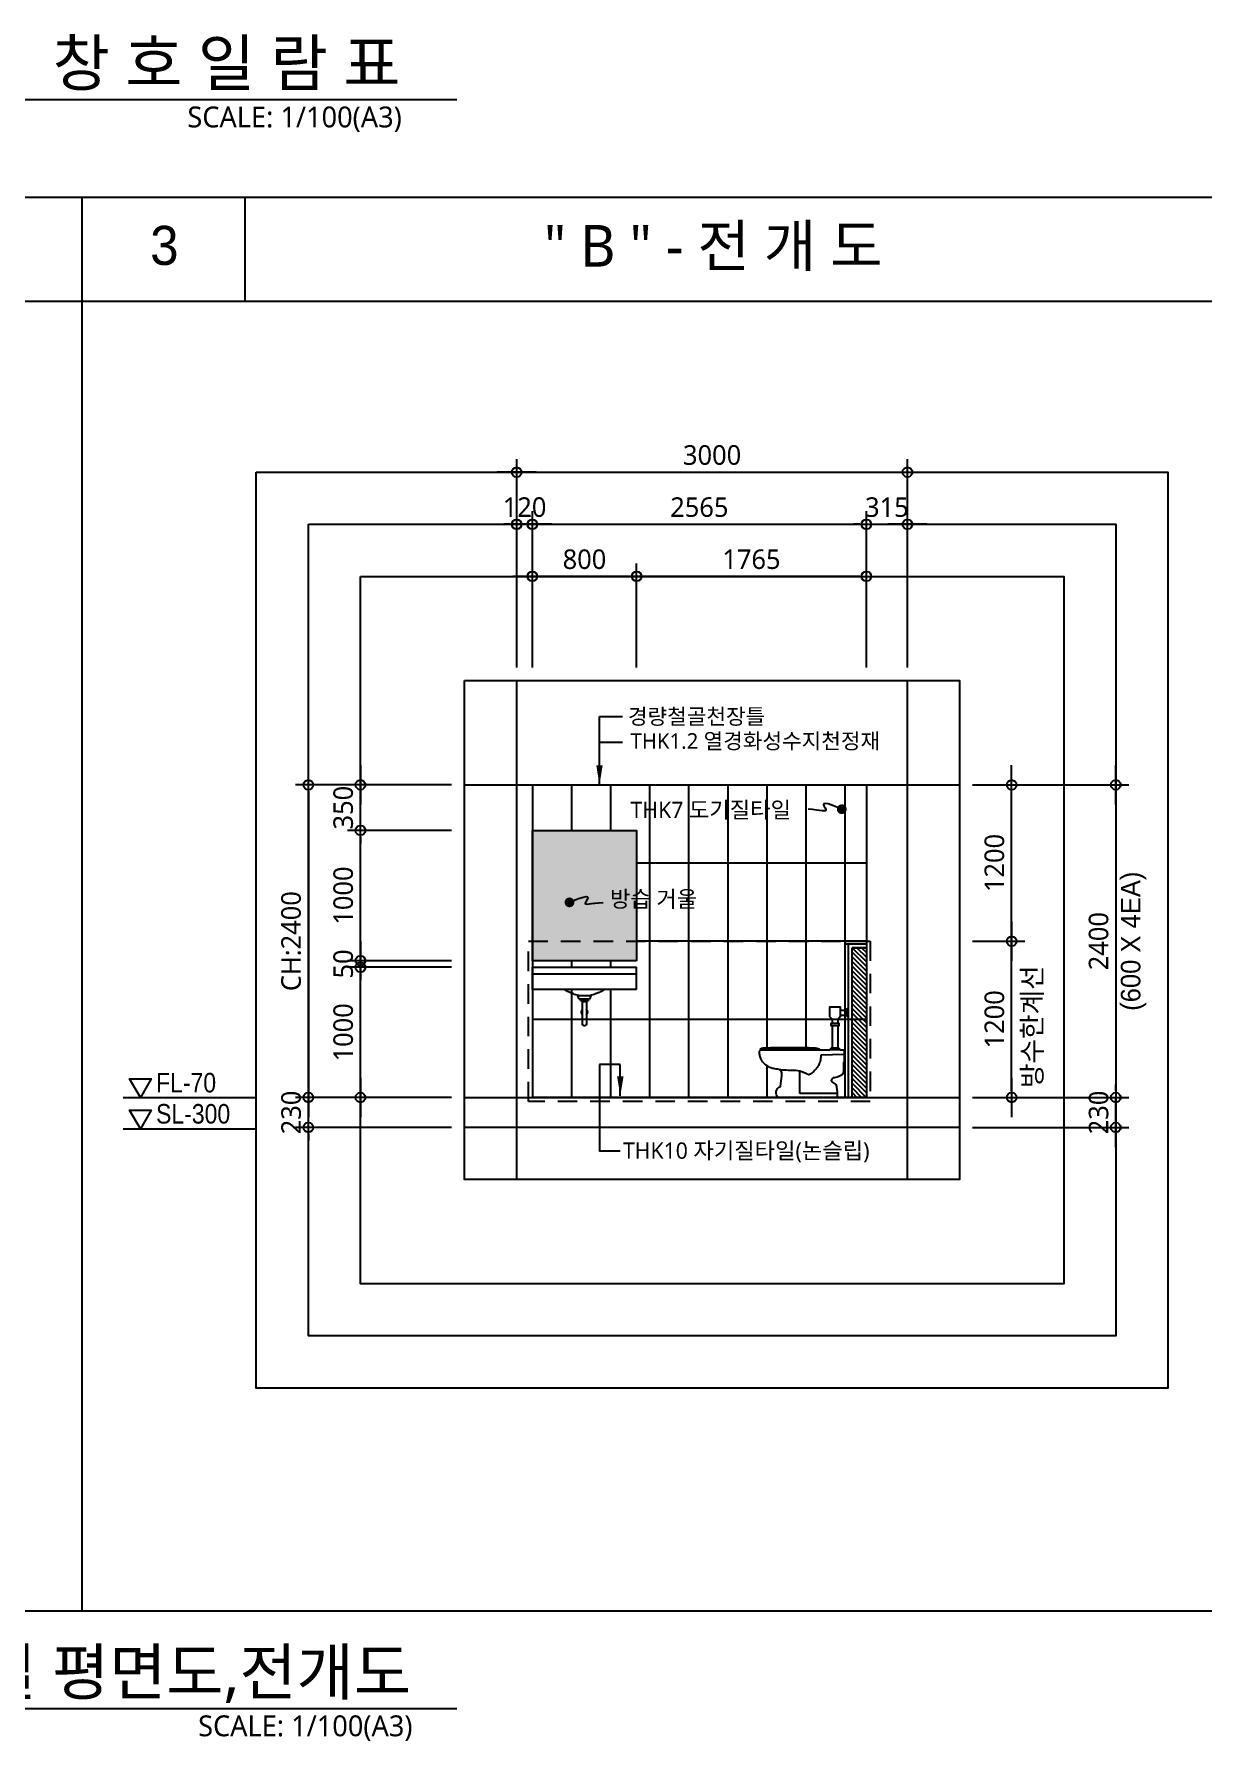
# Model space of a CAD drawing. Header units: millimetres. Extents: x 184384 to 428726, y 73696 to 101396.
# Drawn here: x 406800 to 415774, y 74197 to 87299 of the extents above; entities that cross this region are included whole.
import ezdxf
from ezdxf.enums import TextEntityAlignment as Align

# ---------------------------------------------------------------- set-up
doc = ezdxf.new("R2010")
doc.units = ezdxf.units.MM
doc.header["$LTSCALE"] = 100
doc.header["$MEASUREMENT"] = 0
doc.header["$PDSIZE"] = -10
doc.linetypes.add('HID', pattern=[2.5, 1.5, -1])
doc.linetypes.add('HIDDEN2', pattern=[0.1875, 0.125, -0.0625])
doc.layers.get('0').update_dxf_attribs({"linetype": 'CONTINUOUS'})
doc.layers.get('DEFPOINTS').update_dxf_attribs({"color": 171, "linetype": 'CONTINUOUS'})
for name, color, linetype in [('A-CEN', 1, 'CONTINUOUS'), ('A-DIMS', 7, 'CONTINUOUS'), ('A-DOWIN', 4, 'CONTINUOUS'), ('A-FIN2', 8, 'CONTINUOUS'), ('A-FURN', 237, 'CONTINUOUS'), ('A-HAT2', 8, 'CONTINUOUS'), ('A-HID', 8, 'HIDDEN2'), ('A-SYMB', 6, 'CONTINUOUS'), ('A-TEX2', 3, 'CONTINUOUS'), ('A-TEX3', 237, 'CONTINUOUS'), ('A-WALL2', 3, 'CONTINUOUS'), ('AA-FIN-LINE', 6, 'CONTINUOUS'), ('AA-TEXT', 7, 'CONTINUOUS'), ('HAT', 5, 'CONTINUOUS'), ('LED', 7, 'CONTINUOUS'), ('NDIM', 7, 'CONTINUOUS'), ('SYM', 7, 'CONTINUOUS'), ('TEXT', 3, 'CONTINUOUS'), ('TEXT(MIN)', 7, 'CONTINUOUS'), ('TEXT(노트)', 7, 'CONTINUOUS'), ('WAL', 3, 'CONTINUOUS')]:
    doc.layers.add(name, color=color, linetype=linetype)
doc.styles.add('CGS', font='cgse', dxfattribs={"bigfont": 'cgs'})
doc.styles.add('나눔바른고딕', font='NanumBarunGothic.ttf')
doc.styles.add('돋움', font='')
doc.styles.get('돋움').set_extended_font_data('Dotum')
doc.dimstyles.new('Aec-Arch-M-100', dxfattribs={"dimscale": 100, "dimtxt": 2.5, "dimasz": 1.5, "dimexe": 1.5, "dimexo": 1.5, "dimgap": 0.8, "dimtad": 1, "dimdec": 0, "dimzin": 3, "dimdsep": 46, "dimtxsty": '돋움', "dimblk": 'ARCHTICK', "dimcen": 2.5, "dimazin": 2, "dimtfac": 0.75, "dimtdec": 0, "dimtix": 1, "dimtmove": 2, "dimatfit": 2, "dimfxl": 1, "dimtolj": 1, "dimtzin": 0, "dimarcsym": 0})
doc.dimstyles.new('NDIM 1200', dxfattribs={"dimscale": 500, "dimtxt": 3, "dimasz": 1, "dimexe": 2, "dimexo": 2, "dimgap": 1, "dimtad": 1, "dimdec": 0, "dimdsep": 46, "dimtxsty": 'CGS', "dimblk": 'DOT0', "dimcen": 1, "dimdle": 8, "dimclrd": 2, "dimclre": 2, "dimclrt": 2, "dimadec": 0, "dimazin": 0, "dimtfac": 1, "dimtdec": 0, "dimtix": 1, "dimtmove": 2, "dimatfit": 3, "dimldrblk": 'DOT0', "dimfxl": 1, "dimtolj": 1, "dimtzin": 0, "dimlwd": -1, "dimlwe": -1, "dimarcsym": 0})

# ---------------------------------------------------------------- blocks, each defined once
blk = doc.blocks.new('DOT0')
blk.add_line((-3, 0), (3, 0))
at = {"color": 6}
blk.add_circle((0, 0), 0.75, dxfattribs=at)
blk = doc.blocks.new('*D402')
at = {"layer": 'DEFPOINTS', "color": 0, "ltscale": 0.4, "transparency": 16777216}
for p in [(410106, 81536), (408906, 79136), (410106, 79136)]:
    blk.add_point(p, dxfattribs=at)
at = {"layer": 'NDIM', "ltscale": 0.4, "transparency": 16777216}
for p, q in [((410006, 81536), (408806, 81536)), ((408906, 81486), (408906, 79186)), ((410006, 79136), (408806, 79136))]:
    blk.add_line(p, q, dxfattribs=at)
at = {"layer": 'NDIM', "ltscale": 0.4, "transparency": 16777216, "xscale": 50, "yscale": 50, "zscale": 50}
for p, rotation in [((408906, 81536), 90), ((408906, 79136), 270)]:
    blk.add_blockref('DOT0', p, dxfattribs=dict(at, rotation=rotation))
at = {"layer": 'NDIM', "ltscale": 0.4, "transparency": 16777216, "insert": (408774, 80336), "char_height": 150, "attachment_point": 5, "rotation": 90, "style": '나눔바른고딕'}
blk.add_mtext('\\A1;CH:2400', dxfattribs=at)
blk = doc.blocks.new('*D403')
at = {"layer": 'DEFPOINTS', "color": 0, "ltscale": 0.4, "transparency": 16777216}
for p in [(408906, 79136), (410106, 79136), (410106, 78906)]:
    blk.add_point(p, dxfattribs=at)
at = {"layer": 'NDIM', "ltscale": 0.4, "transparency": 16777216}
for p, q in [((410006, 79136), (408806, 79136)), ((408906, 79186), (408906, 79236)), ((408906, 78906), (408906, 79136)), ((410006, 78906), (408806, 78906)), ((408906, 78856), (408906, 78806))]:
    blk.add_line(p, q, dxfattribs=at)
at = {"layer": 'NDIM', "ltscale": 0.4, "transparency": 16777216, "xscale": 50, "yscale": 50, "zscale": 50}
for p, rotation in [((408906, 79136), 270), ((408906, 78906), 90)]:
    blk.add_blockref('DOT0', p, dxfattribs=dict(at, rotation=rotation))
at = {"layer": 'NDIM', "ltscale": 0.4, "transparency": 16777216, "insert": (408774, 79021), "char_height": 150, "attachment_point": 5, "rotation": 90, "style": '나눔바른고딕'}
blk.add_mtext('\\A1;230', dxfattribs=at)
blk = doc.blocks.new('*D404')
at = {"layer": 'DEFPOINTS', "color": 0, "ltscale": 0.4, "transparency": 16777216}
for p in [(413906, 81536), (413906, 79136), (415106, 79136)]:
    blk.add_point(p, dxfattribs=at)
at = {"layer": 'NDIM', "ltscale": 0.4, "transparency": 16777216}
for p, q in [((414006, 81536), (415206, 81536)), ((415106, 81486), (415106, 79186)), ((414006, 79136), (415206, 79136))]:
    blk.add_line(p, q, dxfattribs=at)
at = {"layer": 'NDIM', "ltscale": 0.4, "transparency": 16777216, "xscale": 50, "yscale": 50, "zscale": 50}
for p, rotation in [((415106, 81536), 90), ((415106, 79136), 270)]:
    blk.add_blockref('DOT0', p, dxfattribs=dict(at, rotation=rotation))
at = {"layer": 'NDIM', "ltscale": 0.4, "transparency": 16777216, "insert": (414974, 80336), "char_height": 150, "attachment_point": 5, "rotation": 90, "style": '나눔바른고딕'}
blk.add_mtext('\\A1;2400', dxfattribs=at)
blk = doc.blocks.new('*D405')
at = {"layer": 'DEFPOINTS', "color": 0, "ltscale": 0.4, "transparency": 16777216}
for p in [(413906, 79136), (415106, 79136), (413906, 78906)]:
    blk.add_point(p, dxfattribs=at)
at = {"layer": 'NDIM', "ltscale": 0.4, "transparency": 16777216}
for p, q in [((414006, 79136), (415206, 79136)), ((415106, 79186), (415106, 79236)), ((415106, 78906), (415106, 79136)), ((414006, 78906), (415206, 78906)), ((415106, 78856), (415106, 78806))]:
    blk.add_line(p, q, dxfattribs=at)
at = {"layer": 'NDIM', "ltscale": 0.4, "transparency": 16777216, "xscale": 50, "yscale": 50, "zscale": 50}
for p, rotation in [((415106, 79136), 270), ((415106, 78906), 90)]:
    blk.add_blockref('DOT0', p, dxfattribs=dict(at, rotation=rotation))
at = {"layer": 'NDIM', "ltscale": 0.4, "transparency": 16777216, "insert": (414974, 79021), "char_height": 150, "attachment_point": 5, "rotation": 90, "style": '나눔바른고딕'}
blk.add_mtext('\\A1;230', dxfattribs=at)
blk = doc.blocks.new('*D406')
at = {"layer": 'DEFPOINTS', "color": 0, "ltscale": 0.4, "transparency": 16777216}
for p in [(413906, 81536), (414306, 81536), (413906, 80336)]:
    blk.add_point(p, dxfattribs=at)
at = {"layer": 'NDIM', "ltscale": 0.4, "transparency": 16777216}
for p, q in [((414006, 81536), (414406, 81536)), ((414306, 80386), (414306, 81486)), ((414006, 80336), (414406, 80336))]:
    blk.add_line(p, q, dxfattribs=at)
at = {"layer": 'NDIM', "ltscale": 0.4, "transparency": 16777216, "xscale": 50, "yscale": 50, "zscale": 50}
for p, rotation in [((414306, 81536), 90), ((414306, 80336), 270)]:
    blk.add_blockref('DOT0', p, dxfattribs=dict(at, rotation=rotation))
at = {"layer": 'NDIM', "ltscale": 0.4, "transparency": 16777216, "insert": (414174, 80936), "char_height": 150, "attachment_point": 5, "rotation": 90, "style": '나눔바른고딕'}
blk.add_mtext('\\A1;1200', dxfattribs=at)
blk = doc.blocks.new('_ArchTick')
at = {"layer": 'A-TEX3', "color": 0, "linetype": 'ByBlock', "const_width": 0.15}
blk.add_lwpolyline([(-0.5, -0.5), (0.5, 0.5)], dxfattribs=at)
blk = doc.blocks.new('*D398')
at = {"layer": 'DEFPOINTS', "color": 0, "ltscale": 0.4, "transparency": 16777216}
for p in [(413506, 83936), (410506, 82336), (413506, 82336)]:
    blk.add_point(p, dxfattribs=at)
at = {"layer": 'NDIM', "ltscale": 0.4, "transparency": 16777216}
for p, q in [((410506, 82436), (410506, 84036)), ((413506, 82436), (413506, 84036)), ((410556, 83936), (413456, 83936))]:
    blk.add_line(p, q, dxfattribs=at)
at = {"layer": 'NDIM', "ltscale": 0.4, "transparency": 16777216, "xscale": 50, "yscale": 50, "zscale": 50, "rotation": 180}
blk.add_blockref('DOT0', (410506, 83936), dxfattribs=at)
at = {"layer": 'NDIM', "ltscale": 0.4, "transparency": 16777216, "xscale": 50, "yscale": 50, "zscale": 50}
blk.add_blockref('DOT0', (413506, 83936), dxfattribs=at)
at = {"layer": 'NDIM', "ltscale": 0.4, "transparency": 16777216, "insert": (412006, 84067), "char_height": 150, "attachment_point": 5, "style": '나눔바른고딕'}
blk.add_mtext('\\A1;3000', dxfattribs=at)
blk = doc.blocks.new('*D399')
at = {"layer": 'DEFPOINTS', "color": 0, "ltscale": 0.4, "transparency": 16777216}
for p in [(411426, 83136), (411426, 82336), (413191, 82336)]:
    blk.add_point(p, dxfattribs=at)
at = {"layer": 'NDIM', "ltscale": 0.4, "transparency": 16777216}
for p, q in [((411426, 82436), (411426, 83236)), ((413191, 82436), (413191, 83236)), ((413141, 83136), (411476, 83136))]:
    blk.add_line(p, q, dxfattribs=at)
at = {"layer": 'NDIM', "ltscale": 0.4, "transparency": 16777216, "xscale": 50, "yscale": 50, "zscale": 50}
for p, rotation in [((411426, 83136), 180.0000000001464), ((413191, 83136), 1.464428578401566e-10)]:
    blk.add_blockref('DOT0', p, dxfattribs=dict(at, rotation=rotation))
at = {"layer": 'NDIM', "ltscale": 0.4, "transparency": 16777216, "insert": (412308, 83267), "char_height": 150, "attachment_point": 5, "style": '나눔바른고딕'}
blk.add_mtext('\\A1;1765', dxfattribs=at)
blk = doc.blocks.new('*D400')
at = {"layer": 'DEFPOINTS', "color": 0, "ltscale": 0.4, "transparency": 16777216}
for p in [(413506, 83536), (413191, 82336), (413506, 82336)]:
    blk.add_point(p, dxfattribs=at)
at = {"layer": 'NDIM', "ltscale": 0.4, "transparency": 16777216}
for p, q in [((413191, 82436), (413191, 83636)), ((413506, 82436), (413506, 83636)), ((413141, 83536), (413091, 83536)), ((413191, 83536), (413506, 83536)), ((413556, 83536), (413606, 83536))]:
    blk.add_line(p, q, dxfattribs=at)
at = {"layer": 'NDIM', "ltscale": 0.4, "transparency": 16777216, "xscale": 50, "yscale": 50, "zscale": 50}
blk.add_blockref('DOT0', (413191, 83536), dxfattribs=at)
at = {"layer": 'NDIM', "ltscale": 0.4, "transparency": 16777216, "xscale": 50, "yscale": 50, "zscale": 50, "rotation": 180}
blk.add_blockref('DOT0', (413506, 83536), dxfattribs=at)
at = {"layer": 'NDIM', "ltscale": 0.4, "transparency": 16777216, "insert": (413348, 83667), "char_height": 150, "attachment_point": 5, "style": '나눔바른고딕'}
blk.add_mtext('\\A1;315', dxfattribs=at)
blk = doc.blocks.new('*D401')
at = {"layer": 'DEFPOINTS', "color": 0, "ltscale": 0.4, "transparency": 16777216}
for p in [(413191, 83536), (410626, 82336), (413191, 82336)]:
    blk.add_point(p, dxfattribs=at)
at = {"layer": 'NDIM', "ltscale": 0.4, "transparency": 16777216}
for p, q in [((410626, 82436), (410626, 83636)), ((413191, 82436), (413191, 83636)), ((410676, 83536), (413141, 83536))]:
    blk.add_line(p, q, dxfattribs=at)
at = {"layer": 'NDIM', "ltscale": 0.4, "transparency": 16777216, "xscale": 50, "yscale": 50, "zscale": 50, "rotation": 180}
blk.add_blockref('DOT0', (410626, 83536), dxfattribs=at)
at = {"layer": 'NDIM', "ltscale": 0.4, "transparency": 16777216, "xscale": 50, "yscale": 50, "zscale": 50}
blk.add_blockref('DOT0', (413191, 83536), dxfattribs=at)
at = {"layer": 'NDIM', "ltscale": 0.4, "transparency": 16777216, "insert": (411908, 83667), "char_height": 150, "attachment_point": 5, "style": '나눔바른고딕'}
blk.add_mtext('\\A1;2565', dxfattribs=at)
blk = doc.blocks.new('*D397')
at = {"layer": 'DEFPOINTS', "color": 0, "ltscale": 0.4, "transparency": 16777216}
for p in [(410626, 83136), (410626, 82336), (411426, 82336)]:
    blk.add_point(p, dxfattribs=at)
at = {"layer": 'NDIM', "ltscale": 0.4, "transparency": 16777216}
for p, q in [((410626, 82436), (410626, 83236)), ((411426, 82436), (411426, 83236)), ((411376, 83136), (410676, 83136))]:
    blk.add_line(p, q, dxfattribs=at)
at = {"layer": 'NDIM', "ltscale": 0.4, "transparency": 16777216, "xscale": 50, "yscale": 50, "zscale": 50}
for p, rotation in [((410626, 83136), 180.0000000004523), ((411426, 83136), 4.522782148796978e-10)]:
    blk.add_blockref('DOT0', p, dxfattribs=dict(at, rotation=rotation))
at = {"layer": 'NDIM', "ltscale": 0.4, "transparency": 16777216, "insert": (411026, 83267), "char_height": 150, "attachment_point": 5, "style": '나눔바른고딕'}
blk.add_mtext('\\A1;800', dxfattribs=at)
blk = doc.blocks.new('to-cl-023-D-E')
at = {"layer": 'A-SYMB'}
for p, q in [((60, 10), (60, -65)), ((10, -5), (10, -60)), ((130, -115), (70, -115)), ((80, -85), (120, -85)), ((70, -135), (130, -135)), ((60, -320), (140, -320)), ((65, -310), (135, -310)), ((70, -305), (130, -305)), ((370, -655), (370, -481)), ((85, -655), (370, -655))]:
    blk.add_line(p, q, dxfattribs=at)
blk.add_lwpolyline([(0, -70), (10, -60), (10, -55), (60, -55), (60, -65), (80, -85), (80, -115), (70, -115), (70, -135), (80, -135), (80, -305), (70, -305), (70, -310), (65, -310), (60, -320), (30, -320), (30, -380), (30, -410, 0.414214), (35, -415), (35, -450), (35, -485, 0.095415), (45, -510, 0.076007), (75, -525, 0.076076), (115, -535, -0.044565), (125, -545, -0.04442), (130, -555, -0.144476), (125, -565), (110, -575), (95, -585, 0.166782), (90, -600, 0.01527), (85, -635, 0.031511), (85, -685), (320, -685), (535, -685, 0.576682), (520, -600), (510, -515, -0.016465), (510, -495, -0.065056), (515, -480, -0.131309), (530, -470, 0.00553), (573, -463, 0.019167), (585, -460, 0.05183), (601, -454, 0.032539), (625, -440, 0.047947), (647, -422, 0.063625), (660, -405, 0.031597), (669, -386, 0.038378), (675, -370, 0.013516), (678, -356, 0.016321), (680, -345, 0.033041), (681, -337, 0.042656), (680, -330, 0.154941), (676, -323, 0.198912), (670, -320), (415, -320), (140, -320), (135, -310), (130, -310), (130, -305), (120, -305), (120, -135), (130, -135), (130, -115), (120, -115), (120, -85), (140, -65), (140, 10), (60, 10), (60, -15), (10, -15), (10, -5), (0, 0)], format="xyb", dxfattribs=at)
blk.add_lwpolyline([(30, -355), (210, -360)], dxfattribs=at)
blk.add_lwpolyline([(220, -315), (455, -315), (675, -315, 0.668179), (675, -314, 0.041616), (670, -310, 0.145358), (652, -304, 0.012317), (430, -300, 0.00485), (261, -303, 0.049532), (245, -305, 0.0389), (220, -313, 0.825793)], format="xyb", close=True, dxfattribs=at)
for centre, radius, start, end in [((444, -370), 234, 177.5805, 180), ((273, -370), 63.1, 180, 184.6591), ((570, -346), 361, 184.6591, 188.1301), ((348, -377), 137, 188.1301, 193.7626), ((292, -391), 78.8, 193.7626, 206.5651), ((391, -341), 190, 206.5651, 214.794), ((390, -343), 188, 214.794, 221.1859), ((581, -175), 443, 221.1859, 225.3513), ((313, -447), 60.7, 225.3513, 233.1301), ((428, -294), 252, 233.1301, 236.9442), ((302, -492), 18.2, 226.6746, 313.3254), ((401, -613), 138, 123.6901, 128.4537), ((350, -536), 45.5, 115.3938, 123.6901), ((430, -705), 232, 111.8014, 115.3938), ((406, -645), 168, 107.5809, 111.8014), ((411, -661), 185, 87.648, 107.5809), ((442, 86), 563, 267.648, 279.0374)]:
    blk.add_arc(centre, radius, start, end, dxfattribs=at)
blk = doc.blocks.new('*D407')
at = {"layer": 'DEFPOINTS', "color": 0, "ltscale": 0.4, "transparency": 16777216}
for p in [(413906, 80336), (414306, 80336), (413906, 79136)]:
    blk.add_point(p, dxfattribs=at)
at = {"layer": 'NDIM', "ltscale": 0.4, "transparency": 16777216}
for p, q in [((414006, 80336), (414406, 80336)), ((414306, 79186), (414306, 80286)), ((414006, 79136), (414406, 79136))]:
    blk.add_line(p, q, dxfattribs=at)
at = {"layer": 'NDIM', "ltscale": 0.4, "transparency": 16777216, "xscale": 50, "yscale": 50, "zscale": 50}
for p, rotation in [((414306, 80336), 90), ((414306, 79136), 270)]:
    blk.add_blockref('DOT0', p, dxfattribs=dict(at, rotation=rotation))
at = {"layer": 'NDIM', "ltscale": 0.4, "transparency": 16777216, "insert": (414174, 79736), "char_height": 150, "attachment_point": 5, "rotation": 90, "style": '나눔바른고딕'}
blk.add_mtext('\\A1;1200', dxfattribs=at)
blk = doc.blocks.new('*D408')
at = {"layer": 'DEFPOINTS', "color": 0, "ltscale": 0.4, "transparency": 16777216}
for p in [(409306, 81536), (410106, 81536), (410106, 81186)]:
    blk.add_point(p, dxfattribs=at)
at = {"layer": 'NDIM', "ltscale": 0.4, "transparency": 16777216}
for p, q in [((409306, 81586), (409306, 81636)), ((410006, 81536), (409206, 81536)), ((409306, 81186), (409306, 81536)), ((410006, 81186), (409206, 81186)), ((409306, 81136), (409306, 81086))]:
    blk.add_line(p, q, dxfattribs=at)
at = {"layer": 'NDIM', "ltscale": 0.4, "transparency": 16777216, "xscale": 50, "yscale": 50, "zscale": 50}
for p, rotation in [((409306, 81536), 270), ((409306, 81186), 90)]:
    blk.add_blockref('DOT0', p, dxfattribs=dict(at, rotation=rotation))
at = {"layer": 'NDIM', "ltscale": 0.4, "transparency": 16777216, "insert": (409174, 81361), "char_height": 150, "attachment_point": 5, "rotation": 90, "style": '나눔바른고딕'}
blk.add_mtext('\\A1;350', dxfattribs=at)
blk = doc.blocks.new('*D409')
at = {"layer": 'DEFPOINTS', "color": 0, "ltscale": 0.4, "transparency": 16777216}
for p in [(409306, 80186), (410106, 80186), (410106, 80136)]:
    blk.add_point(p, dxfattribs=at)
at = {"layer": 'NDIM', "ltscale": 0.4, "transparency": 16777216}
for p, q in [((410006, 80186), (409206, 80186)), ((409306, 80236), (409306, 80286)), ((409306, 80136), (409306, 80186)), ((410006, 80136), (409206, 80136)), ((409306, 80086), (409306, 80036))]:
    blk.add_line(p, q, dxfattribs=at)
at = {"layer": 'NDIM', "ltscale": 0.4, "transparency": 16777216, "xscale": 50, "yscale": 50, "zscale": 50}
for p, rotation in [((409306, 80186), 270), ((409306, 80136), 90)]:
    blk.add_blockref('DOT0', p, dxfattribs=dict(at, rotation=rotation))
at = {"layer": 'NDIM', "ltscale": 0.4, "transparency": 16777216, "insert": (409174, 80161), "char_height": 150, "attachment_point": 5, "rotation": 90, "style": '나눔바른고딕'}
blk.add_mtext('\\A1;50', dxfattribs=at)
blk = doc.blocks.new('*D410')
at = {"layer": 'DEFPOINTS', "color": 0, "ltscale": 0.4, "transparency": 16777216}
for p in [(409306, 80136), (410106, 80136), (410106, 79136)]:
    blk.add_point(p, dxfattribs=at)
at = {"layer": 'NDIM', "ltscale": 0.4, "transparency": 16777216}
for p, q in [((410006, 80136), (409206, 80136)), ((409306, 79186), (409306, 80086)), ((410006, 79136), (409206, 79136))]:
    blk.add_line(p, q, dxfattribs=at)
at = {"layer": 'NDIM', "ltscale": 0.4, "transparency": 16777216, "xscale": 50, "yscale": 50, "zscale": 50}
for p, rotation in [((409306, 80136), 90), ((409306, 79136), 270)]:
    blk.add_blockref('DOT0', p, dxfattribs=dict(at, rotation=rotation))
at = {"layer": 'NDIM', "ltscale": 0.4, "transparency": 16777216, "insert": (409174, 79636), "char_height": 150, "attachment_point": 5, "rotation": 90, "style": '나눔바른고딕'}
blk.add_mtext('\\A1;1000', dxfattribs=at)
blk = doc.blocks.new('*D411')
at = {"layer": 'DEFPOINTS', "color": 0, "ltscale": 0.4, "transparency": 16777216}
for p in [(409306, 81186), (410106, 81186), (410106, 80186)]:
    blk.add_point(p, dxfattribs=at)
at = {"layer": 'NDIM', "ltscale": 0.4, "transparency": 16777216}
for p, q in [((410006, 81186), (409206, 81186)), ((409306, 80236), (409306, 81136)), ((410006, 80186), (409206, 80186))]:
    blk.add_line(p, q, dxfattribs=at)
at = {"layer": 'NDIM', "ltscale": 0.4, "transparency": 16777216, "xscale": 50, "yscale": 50, "zscale": 50}
for p, rotation in [((409306, 81186), 90), ((409306, 80186), 270)]:
    blk.add_blockref('DOT0', p, dxfattribs=dict(at, rotation=rotation))
at = {"layer": 'NDIM', "ltscale": 0.4, "transparency": 16777216, "insert": (409174, 80686), "char_height": 150, "attachment_point": 5, "rotation": 90, "style": '나눔바른고딕'}
blk.add_mtext('\\A1;1000', dxfattribs=at)
blk = doc.blocks.new('*D412')
at = {"layer": 'DEFPOINTS', "color": 0, "ltscale": 0.4, "transparency": 16777216}
for p in [(410626, 83536), (410506, 82336), (410626, 82336)]:
    blk.add_point(p, dxfattribs=at)
at = {"layer": 'NDIM', "ltscale": 0.4, "transparency": 16777216}
for p, q in [((410506, 82436), (410506, 83636)), ((410626, 82436), (410626, 83636)), ((410456, 83536), (410406, 83536)), ((410506, 83536), (410626, 83536)), ((410676, 83536), (410726, 83536))]:
    blk.add_line(p, q, dxfattribs=at)
at = {"layer": 'NDIM', "ltscale": 0.4, "transparency": 16777216, "xscale": 50, "yscale": 50, "zscale": 50}
blk.add_blockref('DOT0', (410506, 83536), dxfattribs=at)
at = {"layer": 'NDIM', "ltscale": 0.4, "transparency": 16777216, "xscale": 50, "yscale": 50, "zscale": 50, "rotation": 180}
blk.add_blockref('DOT0', (410626, 83536), dxfattribs=at)
at = {"layer": 'NDIM', "ltscale": 0.4, "transparency": 16777216, "insert": (410566, 83667), "char_height": 150, "attachment_point": 5, "style": '나눔바른고딕'}
blk.add_mtext('\\A1;120', dxfattribs=at)

msp = doc.modelspace()

# ---------------------------------------------------------------- hatches: boundary and pattern name
at = {"layer": 'A-DOWIN'}
h = msp.add_hatch(color=18, dxfattribs=at)
h.set_gradient(color1=(76, 0, 0), rotation=180, tint=1, name='HEMISPHERICAL')
h.paths.add_polyline_path([(411425.6, 80185.8), (411425.6, 81185.8), (410625.6, 81185.8), (410625.6, 80185.8)])
at = {"layer": 'HAT'}
h = msp.add_hatch(dxfattribs=at)
h.set_pattern_fill('ANSI31', color=256, scale=8, angle=90, style=0)
h.set_pattern_definition([(135, (477929.326, 381401.534), (-17.9605122, -17.9605122), [])])
h.paths.add_polyline_path([(413080.6, 80285.8), (413190.6, 80285.8), (413190.6, 79135.8), (413080.6, 79135.8)])

# ---------------------------------------------------------------- linework, layer by layer
at = {"ltscale": 1000}
for p, q in [((424918.1, 86045.8), (389418.1, 86045.8)), ((407168.1, 75195.8), (407168.1, 86045.8)), ((424918.1, 85245.8), (389418.1, 85245.8)), ((389418.1, 75195.8), (424918.1, 75195.8))]:
    msp.add_line(p, q, dxfattribs=at)
msp.add_line((408418.1, 86045.8), (408418.1, 85245.8))
at = {"layer": 'A-CEN'}
for p, q in [((410505.6, 78505.8), (410505.6, 82335.8)), ((413505.6, 78505.8), (413505.6, 82335.8)), ((410105.6, 81535.8), (413905.6, 81535.8)), ((410105.6, 79135.8), (413905.6, 79135.8)), ((413905.6, 78905.8), (410105.6, 78905.8))]:
    msp.add_line(p, q, dxfattribs=at)
at = {"layer": 'A-DIMS', "linetype": 'Continuous'}
for p, q in [((407483.9, 79135.8), (408505.6, 79135.8)), ((407483.9, 78895.8), (408505.6, 78895.8))]:
    msp.add_line(p, q, dxfattribs=at)
for points in [[(407616.1, 79135.8), (407533.3, 79279.1), (407698.8, 79279.1)], [(407616.1, 78895.8), (407533.3, 79039.1), (407698.8, 79039.1)]]:
    msp.add_lwpolyline(points, close=True, dxfattribs=at)
at = {"layer": 'A-FIN2'}
msp.add_line((412960.6, 79135.8), (412960.6, 79137.2), dxfattribs=at)
at = {"layer": 'A-FURN', "color": 6}
msp.add_line((412960.6, 79137.2), (412960.6, 79135.8), dxfattribs=at)
at = {"layer": 'A-HAT2', "ltscale": 0.5}
for p, q in [((410925.6, 81535.8), (410925.6, 81185.8)), ((411225.6, 81535.8), (411225.6, 81185.8)), ((411525.6, 81535.8), (411525.6, 79135.8)), ((411825.6, 81535.8), (411825.6, 79135.8)), ((412125.6, 81535.8), (412125.6, 79135.8)), ((412425.6, 81535.8), (412425.6, 79518.1)), ((412725.6, 81535.8), (412725.6, 79519.4)), ((413025.6, 81535.8), (413025.6, 79135.8)), ((413190.6, 80935.8), (411425.6, 80935.8)), ((413190.6, 80335.8), (411425.6, 80335.8)), ((410925.6, 80185.8), (410925.6, 80135.8)), ((411225.6, 80185.8), (411225.6, 80135.8)), ((410925.6, 79965.8), (410925.6, 79135.8)), ((411225.6, 79965.8), (411225.6, 79135.8)), ((413190.6, 79735.8), (410625.6, 79735.8)), ((412425.6, 79380.5), (412425.6, 79135.8))]:
    msp.add_line(p, q, dxfattribs=at)
at = {"layer": 'A-HID', "color": 0, "linetype": 'HID'}
msp.add_lwpolyline([(413220.6, 80335.8), (413220.6, 80335.8), (413220.6, 79105.8), (410595.6, 79105.8), (410595.6, 80335.8), (413220.6, 80335.8)], dxfattribs=at)
at = {"layer": 'A-SYMB'}
for p, q in [((410625.6, 79965.8), (410625.6, 80135.8)), ((410625.6, 80135.8), (411425.6, 80135.8)), ((410625.6, 80085.8), (411425.6, 80085.8)), ((411425.6, 79965.8), (411425.6, 80135.8)), ((411425.6, 79965.8), (410625.6, 79965.8)), ((410985.8, 79890.8), (410975.8, 79915.8)), ((411065.8, 79890.8), (410985.8, 79890.8)), ((410995.8, 79880.8), (410995.8, 79890.8)), ((411055.8, 79880.8), (410995.8, 79880.8)), ((411005.8, 79870.8), (411005.8, 79880.8)), ((411045.8, 79870.8), (411005.8, 79870.8)), ((411045.8, 79880.8), (411045.8, 79870.8)), ((411055.8, 79890.8), (411055.8, 79880.8)), ((411075.8, 79915.8), (411065.8, 79890.8))]:
    msp.add_line(p, q, dxfattribs=at)
for points in [[(411179.3, 79965.8, -0.0120555), (411172.1, 79960.7, -0.020663), (411155.8, 79950.8, -0.021788), (411138.9, 79942.4, -0.0135467), (411110.8, 79930.8, -0.0244521), (411071.1, 79917.9, -0.0666615), (411055.8, 79915.8), (411025.8, 79915.8), (410995.8, 79915.8, -0.0666615), (410980.6, 79917.9, -0.0244521), (410940.8, 79930.8, -0.0135467), (410912.7, 79942.4, -0.021788), (410895.8, 79950.8, -0.020663), (410879.5, 79960.7, -0.0120555), (410872.3, 79965.8)], [(411040.6, 79870.8), (411040.6, 79700.8, -1), (411010.6, 79700.8), (411010.6, 79870.8)]]:
    msp.add_lwpolyline(points, format="xyb", dxfattribs=at)
for start, end in [(126.8699, 233.1301), (306.8699, 53.1301)]:
    msp.add_arc((411025.8, 79790.8), 25, start, end, dxfattribs=at)
at = {"layer": 'A-WALL2'}
msp.add_line((410625.6, 81535.8), (410625.6, 79135.8), dxfattribs=at)
at = {"layer": 'A-WALL2', "ltscale": 0.5}
for p, q in [((410625.6, 81535.8), (413190.6, 81535.8)), ((413190.6, 81535.8), (413190.6, 79135.8)), ((413190.6, 79135.8), (410625.6, 79135.8))]:
    msp.add_line(p, q, dxfattribs=at)
at = {"layer": 'AA-FIN-LINE', "color": 0}
msp.add_line((411141.1, 81863.7), (411318.4, 81863.7), dxfattribs=at)
at = {"layer": 'AA-FIN-LINE'}
for p, q in [((413025.6, 80335.8), (413190.6, 80335.8)), ((413025.6, 80335.8), (413025.6, 80315.8)), ((413025.6, 80315.8), (413190.6, 80315.8)), ((413050.6, 80315.8), (413050.6, 79135.8))]:
    msp.add_line(p, q, dxfattribs=at)
msp.add_lwpolyline([(411425.6, 80185.8), (410625.6, 80185.8), (410625.6, 81185.8), (411425.6, 81185.8)], close=True, dxfattribs=at)
at = {"layer": 'AA-FIN-LINE', "color": 0}
msp.add_lwpolyline([(411141.1, 79390), (411141.1, 78725.4), (411301.1, 78725.4)], dxfattribs=at)
msp.add_solid([(411326.1, 79298.8), (411301.1, 79148.8), (411276.1, 79298.8)], dxfattribs=at)
at = {"layer": 'DEFPOINTS', "ltscale": 1000}
for points in [[(408505.6, 83935.8), (415505.6, 83935.8), (415505.6, 76905.8), (408505.6, 76905.8)], [(408905.6, 83535.8), (415105.6, 83535.8), (415105.6, 77305.8), (408905.6, 77305.8)], [(409305.6, 83135.8), (414705.6, 83135.8), (414705.6, 77705.8), (409305.6, 77705.8)], [(410105.6, 82335.8), (413905.6, 82335.8), (413905.6, 78505.8), (410105.6, 78505.8)]]:
    msp.add_lwpolyline(points, close=True, dxfattribs=at)
at = {"layer": 'LED'}
for points in [[(413001.6, 81348.9), (412939.1, 81374.9), (412897.7, 81389), (412873.5, 81393.3), (412862.9, 81390.2), (412862, 81381.8), (412867, 81370.5), (412874.2, 81358.5), (412879.7, 81348), (412880.5, 81341), (412876, 81337.1), (412866.2, 81336), (412851.5, 81336.8), (412831.8, 81339.2), (412807.3, 81342.3), (412778.1, 81345.8), (412744.3, 81348.9)], [(410910.9, 80633.8), (410973.4, 80659.9), (411014.8, 80673.9), (411039, 80678.3), (411049.6, 80675.1), (411050.5, 80666.7), (411045.5, 80655.4), (411038.3, 80643.4), (411032.8, 80633), (411032, 80625.9), (411036.5, 80622.1), (411046.3, 80620.9), (411061, 80621.8), (411080.7, 80624.1), (411105.2, 80627.3), (411134.4, 80630.7), (411168.2, 80633.8)]]:
    msp.add_lwpolyline(points, dxfattribs=at)
at = {"layer": 'LED', "const_width": 37.5}
for points in [[(413001.6, 81367.6, 1), (413001.6, 81330.1, 1)], [(410910.9, 80652.6, -1), (410910.9, 80615.1, -1)]]:
    msp.add_lwpolyline(points, format="xyb", close=True, dxfattribs=at)
at = {"layer": 'SYM'}
for p, q in [((405350.9, 86795.8), (410046, 86795.8)), ((404290.2, 74445.8), (410046, 74445.8))]:
    msp.add_line(p, q, dxfattribs=at)
at = {"layer": 'WAL'}
msp.add_line((413190.6, 80285.8), (413080.6, 80285.8), dxfattribs=at)
msp.add_lwpolyline([(413080.6, 80285.8), (413190.6, 80285.8), (413190.6, 79135.8), (413080.6, 79135.8)], close=True, dxfattribs=at)

# ---------------------------------------------------------------- block references
at = {"layer": 'A-SYMB', "xscale": -1}
msp.add_blockref('to-cl-023-D-E', (413050.2, 79820.8), dxfattribs=at)

# ---------------------------------------------------------------- texts
at = {"layer": 'A-DIMS', "linetype": 'Continuous', "insert": (414470.6, 79678.9), "char_height": 150, "attachment_point": 5, "rotation": 90, "style": '돋움'}
msp.add_mtext('\\A1;방수한계선', dxfattribs=at)
at = {"layer": 'A-TEX2', "style": '돋움'}
msp.add_text('3', height=300, dxfattribs=at).set_placement((407690.9, 85527.1))
at = {"layer": 'AA-TEXT', "color": 3, "style": '돋움', "width": 0.9}
for s, p in [('FL-70', (407736.1, 79175)), ('SL-300', (407736.1, 78935.8))]:
    msp.add_text(s, height=150, dxfattribs=at).set_placement(p)
at = {"layer": 'NDIM', "ltscale": 0.4, "insert": (415242, 80335.8), "char_height": 150, "attachment_point": 5, "rotation": 90, "style": '돋움'}
msp.add_mtext('\\A1;(600 X 4EA)', dxfattribs=at)
at = {"layer": 'TEXT', "style": '나눔바른고딕'}
for s, p in [('창 호 일 람 표', (409612.2, 86901.9)), ('화장실 평면도,전개도', (409694.4, 74551.9))]:
    msp.add_text(s, height=350, dxfattribs=at).set_placement(p, align=Align.RIGHT)
for p in [(409623.2, 86742.8), (409705.5, 74392.8)]:
    msp.add_text('SCALE: 1/100(A3)', height=160, dxfattribs=at).set_placement(p, align=Align.TOP_RIGHT)
msp.add_text('" B " - 전 개 도', height=320, dxfattribs=at).set_placement((412014.9, 85673.9), align=Align.MIDDLE_CENTER)
at = {"layer": 'TEXT(MIN)', "style": '나눔바른고딕'}
for s, p in [('경량철골천장틀', (411359.7, 82060.6)), ('THK1.2 열경화성수지천정재', (411379.8, 81872.6))]:
    msp.add_text(s, height=120, dxfattribs=at).set_placement(p, align=Align.MIDDLE_LEFT)
at = {"layer": 'TEXT(노트)', "style": '나눔바른고딕'}
for s, p in [('THK7 도기질타일', (411380.2, 81344.1)), ('방습 거울', (411221.6, 80660)), ('THK10 자기질타일(논슬립)', (411321.6, 78728.3))]:
    msp.add_text(s, height=125, dxfattribs=at).set_placement(p, align=Align.MIDDLE_LEFT)

# ---------------------------------------------------------------- dimensions: what is measured, and where the dimension line sits
at = {"layer": 'NDIM', "ltscale": 0.4}
for p1, p2, distance, picture, middle in [((410505.6, 82335.8), (413505.6, 82335.8), 1600, '*D398', (412005.6, 84067.4)), ((410505.6, 82335.8), (410625.6, 82335.8), 1200, '*D412', (410565.6, 83667.3)), ((410625.6, 82335.8), (413190.6, 82335.8), 1200, '*D401', (411908.1, 83667.1)), ((413190.6, 82335.8), (413505.6, 82335.8), 1200, '*D400', (413348.1, 83667.1)), ((411425.6, 82335.8), (410625.6, 82335.8), -800, '*D397', (411025.6, 83267.3)), ((413190.6, 82335.8), (411425.6, 82335.8), -800, '*D399', (412308.1, 83267.1)), ((410105.6, 81185.8), (410105.6, 81535.8), 800, '*D408', (409174.1, 81360.8)), ((413905.6, 80335.8), (413905.6, 81535.8), -400, '*D406', (414174.2, 80935.8)), ((410105.6, 80185.8), (410105.6, 81185.8), 800, '*D411', (409174.2, 80685.8)), ((413905.6, 79135.8), (413905.6, 80335.8), -400, '*D407', (414174.2, 79735.8)), ((410105.6, 80135.8), (410105.6, 80185.8), 800, '*D409', (409174.2, 80160.8)), ((410105.6, 79135.8), (410105.6, 80135.8), 800, '*D410', (409174.2, 79635.8))]:
    dim = msp.add_aligned_dim(p1=p1, p2=p2, distance=distance, dimstyle='NDIM 1200', override={"dimscale": 50, "dimtxsty": '나눔바른고딕', "dimclrd": 256, "dimclre": 256, "dimclrt": 256}, dxfattribs=at)
    dim.commit()
    dim.dimension.update_dxf_attribs({"geometry": picture, "text_midpoint": middle})
dim = msp.add_linear_dim(base=(408905.6, 79135.8), p1=(410105.6, 81535.8), p2=(410105.6, 79135.8), angle=90, text='CH:<>', dimstyle='NDIM 1200', override={"dimscale": 50, "dimtxsty": '나눔바른고딕', "dimclrd": 256, "dimclre": 256, "dimclrt": 256}, dxfattribs=at)
dim.commit()
dim.dimension.update_dxf_attribs({"geometry": '*D402', "text_midpoint": (408774.2, 80335.8)})
for base, p1, p2, angle, picture, middle in [((415105.6, 79135.8), (413905.6, 81535.8), (413905.6, 79135.8), 90, '*D404', (414974.2, 80335.8)), ((408905.6, 79135.8), (410105.6, 78905.8), (410105.6, 79135.8), 270, '*D403', (408774.1, 79020.8)), ((415105.6, 79135.8), (413905.6, 78905.8), (413905.6, 79135.8), 270, '*D405', (414974.1, 79020.8))]:
    dim = msp.add_linear_dim(base=base, p1=p1, p2=p2, angle=angle, dimstyle='NDIM 1200', override={"dimscale": 50, "dimtxsty": '나눔바른고딕', "dimclrd": 256, "dimclre": 256, "dimclrt": 256}, dxfattribs=at)
    dim.commit()
    dim.dimension.update_dxf_attribs({"geometry": picture, "text_midpoint": middle})

# ---------------------------------------------------------------- leaders
at = {"layer": 'AA-FIN-LINE', "color": 0}
for points, override in [([(411141.1, 81535.8), (411141.1, 82060.6), (411318.4, 82060.6)], {"dimscale": 50, "dimasz": 3, "dimtad": 0}), ([(411301.1, 79148.8), (411301.1, 79390, 0), (411141.1, 79390, 0)], {"dimscale": 30, "dimasz": 3, "dimtad": 0})]:
    msp.add_leader(points, dimstyle='Aec-Arch-M-100', override=override, dxfattribs=at)

doc.saveas('drawing.dxf')
